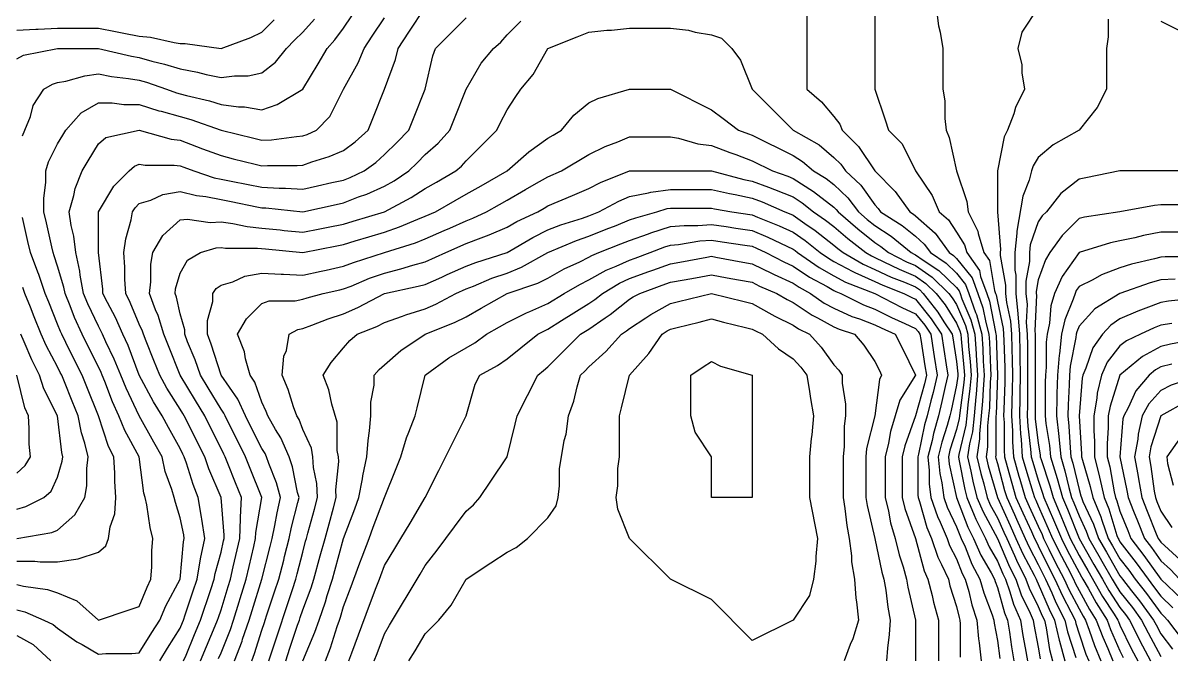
# Model space of a CAD drawing. Header units: inches. Extents: x 794995 to 811195, y 2485918 to 2508058.
# Drawn here: x 806880 to 807723, y 2498673 to 2499137 of the extents above; entities that cross this region are included whole.
import ezdxf

# ---------------------------------------------------------------- set-up
doc = ezdxf.new("R2010")
doc.units = ezdxf.units.IN
doc.header["$MEASUREMENT"] = 0
doc.layers.add('contour', color=7, linetype='Continuous')

msp = doc.modelspace()

# ---------------------------------------------------------------- linework, layer by layer
at = {"layer": 'contour'}
for points in [[(807505.16, 2499178.36), (807505.16, 2499088.36), (807512.66, 2499065.86), (807515.16, 2499058.36), (807525.16, 2499048.36), (807535.16, 2499028.36), (807547.16, 2499010.36), (807552.3, 2498998.36), (807559.16, 2498992.36), (807565.16, 2498983.36), (807570.97, 2498974.17), (807572.66, 2498968.36), (807581.99, 2498955.19), (807582.74, 2498950.77), (807587.33, 2498938.36), (807589.35, 2498932.56), (807593.73, 2498909.79), (807594.12, 2498908.36), (807594.19, 2498907.39), (807595.16, 2498878.36), (807594.18, 2498849.34), (807594.09, 2498848.36), (807593.96, 2498847.16), (807593.96, 2498819.56), (807593.79, 2498818.36), (807594.05, 2498817.25), (807595.16, 2498813.36), (807600.42, 2498793.62), (807601.98, 2498788.36), (807607.66, 2498775.86), (807609.22, 2498772.42), (807615.61, 2498758.36), (807618.6, 2498751.8), (807625.16, 2498739.27), (807628.74, 2498731.94), (807630.61, 2498728.36), (807635.16, 2498718.36), (807638.16, 2498711.36), (807644.66, 2498698.36), (807646.59, 2498689.79), (807652.76, 2498670.76)], [(806875.16, 2498705.86), (806881.16, 2498704.36), (806895.16, 2498698.36), (806902, 2498695.2), (806905.16, 2498692.36), (806919.28, 2498682.48), (806923.16, 2498680.36), (806935.16, 2498673.36), (806940.61, 2498673.82), (806959.7, 2498673.82), (806965.16, 2498674.36), (806974.39, 2498689.13), (806980.16, 2498698.36), (806984.72, 2498708.8), (806995.16, 2498728.36), (806997.66, 2498755.86), (806998.16, 2498758.36), (806997.77, 2498760.97), (806995.16, 2498773.36), (806991.63, 2498784.83), (806990.87, 2498788.36), (806989.16, 2498794.36), (806984.25, 2498807.45), (806981.83, 2498818.36), (806975.87, 2498829.08), (806965.16, 2498848.36), (806955.48, 2498868.68), (806951.52, 2498878.36), (806946.77, 2498889.97), (806940.61, 2498902.91), (806938.16, 2498908.36), (806937.23, 2498910.43), (806935.16, 2498914.36), (806927.42, 2498930.62), (806924.25, 2498938.36), (806921.83, 2498951.7), (806921.52, 2498954.72), (806918.49, 2498968.36), (806917.16, 2498980.36), (806915.16, 2498988.36), (806913.73, 2498998.36), (806917.16, 2499010.36), (806918.02, 2499015.5), (806923.16, 2499028.36), (806927.66, 2499035.86), (806935.16, 2499048.36), (806940.61, 2499052.91), (806965.16, 2499058.36), (806988.49, 2499051.69), (806995.16, 2499050.86), (807007.16, 2499046.36), (807011.52, 2499044.72), (807025.16, 2499039.61), (807034.16, 2499037.36), (807050.16, 2499033.36), (807055.16, 2499032.11), (807059.16, 2499032.36), (807081.16, 2499032.36), (807085.16, 2499032.65), (807091.83, 2499035.03), (807104.57, 2499038.95), (807115.16, 2499043.36), (807123.73, 2499049.79), (807133.16, 2499058.36), (807136.59, 2499066.93), (807145.16, 2499088.36), (807153.16, 2499110.36), (807155.16, 2499118.36), (807163.16, 2499130.36), (807175.16, 2499148.36)], [(807455.16, 2499148.36), (807455.16, 2499088.36), (807465.93, 2499079.13), (807475.16, 2499068.36), (807479.45, 2499062.65), (807481.16, 2499058.36), (807493.16, 2499046.36), (807505.16, 2499028.36), (807520.16, 2499013.36), (807530.87, 2498998.36), (807533.49, 2498996.7), (807535.16, 2498995.36), (807549.37, 2498982.57), (807559.7, 2498968.36), (807562.98, 2498966.18), (807565.16, 2498964.08), (807576.59, 2498949.79), (807580.81, 2498938.36), (807584.51, 2498927.72), (807586.59, 2498916.93), (807588.95, 2498908.36), (807589.35, 2498902.56), (807589.99, 2498883.53), (807590.32, 2498878.36), (807589.9, 2498873.1), (807589.26, 2498854.26), (807588.73, 2498848.36), (807587.96, 2498841.16), (807587.96, 2498825.56), (807586.98, 2498818.36), (807588.49, 2498811.69), (807595.16, 2498788.36), (807604.53, 2498767.74), (807608.79, 2498758.36), (807613.91, 2498747.11), (807622.16, 2498731.36), (807623.66, 2498728.36), (807624.05, 2498727.25), (807625.16, 2498725.03), (807633.16, 2498706.36), (807637.16, 2498698.36), (807640.46, 2498683.67), (807640.76, 2498682.76), (807644.57, 2498668.36)], [(807550.16, 2499148.36), (807551.83, 2499135.03), (807553.16, 2499130.36), (807555.16, 2499118.36), (807555.16, 2499088.36), (807556.59, 2499079.79), (807556.59, 2499066.93), (807557.66, 2499058.36), (807559.7, 2499052.91), (807565.16, 2499028.36), (807572.66, 2499005.86), (807573.73, 2498998.36), (807580.87, 2498984.08), (807581.04, 2498982.48), (807585.16, 2498968.36), (807589.31, 2498962.51), (807593.09, 2498940.43), (807593.86, 2498938.36), (807594.19, 2498937.39), (807595.16, 2498932.36), (807599.45, 2498912.65), (807599.77, 2498908.36), (807599.86, 2498903.66), (807600.61, 2498883.82), (807600.71, 2498878.36), (807600.61, 2498872.91), (807599.86, 2498853.07), (807599.77, 2498848.36), (807600.06, 2498843.46), (807600.06, 2498823.26), (807600.38, 2498818.36), (807602.43, 2498811.09), (807605.69, 2498798.89), (807608.79, 2498788.36), (807613.91, 2498777.11), (807620.16, 2498763.36), (807622.43, 2498758.36), (807623.28, 2498756.49), (807625.16, 2498752.91), (807633.22, 2498736.42), (807637.43, 2498728.36), (807642.97, 2498716.17), (807649.16, 2498704.36), (807652.16, 2498698.36), (807652.71, 2498695.91), (807655.16, 2498688.36), (807660.16, 2498673.36), (807662.22, 2498668.36)], [(807625.16, 2499148.36), (807613.16, 2499130.36), (807610.16, 2499118.36), (807613.16, 2499106.36), (807613.16, 2499100.36), (807615.16, 2499088.36), (807608.49, 2499075.03), (807607.16, 2499070.36), (807602.66, 2499058.36), (807600.16, 2499053.36), (807595.16, 2499028.36), (807595.16, 2498998.36), (807597.56, 2498970.76), (807597.3, 2498968.36), (807597.3, 2498966.22), (807601.16, 2498944.36), (807601.16, 2498938.36), (807601.83, 2498931.69), (807604.8, 2498918), (807605.54, 2498908.36), (807605.75, 2498897.77), (807606.07, 2498889.27), (807606.27, 2498878.36), (807606.07, 2498867.45), (807605.75, 2498858.95), (807605.54, 2498848.36), (807606.18, 2498837.34), (807606.18, 2498829.38), (807606.9, 2498818.36), (807610.92, 2498804.12), (807611.61, 2498801.91), (807615.61, 2498788.36), (807618.6, 2498781.8), (807625.16, 2498767.36), (807627.93, 2498761.13), (807629.07, 2498758.36), (807632.98, 2498750.54), (807637.7, 2498740.9), (807644.25, 2498728.36), (807647.66, 2498720.86), (807655.16, 2498706.54), (807658.06, 2498701.26), (807659.9, 2498698.36), (807662.66, 2498690.86), (807666.41, 2498679.61), (807671.04, 2498668.36)], [(806875.16, 2498724.61), (806880.16, 2498723.36), (806897.66, 2498720.86), (806905.16, 2498718.36), (806919.28, 2498712.48), (806935.16, 2498698.36), (806957.66, 2498705.86), (806965.16, 2498708.36), (806970.87, 2498722.65), (806973.73, 2498728.36), (806974.39, 2498737.59), (806974.39, 2498749.13), (806975.16, 2498758.36), (806973.16, 2498766.36), (806970.61, 2498782.91), (806969.45, 2498788.36), (806968.49, 2498791.69), (806965.16, 2498818.36), (806954.45, 2498837.65), (806950.16, 2498848.36), (806945.5, 2498858.71), (806939.77, 2498873.75), (806937.89, 2498878.36), (806937.09, 2498880.3), (806935.16, 2498884.36), (806927.16, 2498900.36), (806923.16, 2498908.36), (806917.57, 2498920.77), (806914.39, 2498929.13), (806910.61, 2498938.36), (806909.77, 2498942.98), (806905.16, 2498958.36), (806902.76, 2498965.96), (806901.83, 2498968.36), (806900.87, 2498972.65), (806896.98, 2498990.18), (806895.16, 2498998.36), (806895.16, 2499008.36), (806896.59, 2499019.79), (806896.59, 2499028.36), (806898.49, 2499035.03), (806905.16, 2499048.36), (806908.91, 2499054.61), (806911.16, 2499058.36), (806922.53, 2499070.99), (806935.16, 2499078.36), (806945.16, 2499078.36), (806953.91, 2499077.11), (806965.16, 2499077.11), (806979.44, 2499072.65), (806981.31, 2499072.21), (806995.16, 2499068.36), (807002.98, 2499066.19), (807025.16, 2499058.36), (807049.16, 2499052.36), (807055.16, 2499050.86), (807062.22, 2499051.3), (807080.54, 2499053.75), (807085.16, 2499054.08), (807088.32, 2499055.2), (807095.16, 2499058.36), (807105.16, 2499068.36), (807115.16, 2499088.36), (807125.75, 2499107.77), (807130.16, 2499118.36), (807136.16, 2499127.36), (807145.16, 2499140.86)], [(806875.16, 2499110.86), (806880.16, 2499113.36), (806905.16, 2499118.36), (806935.16, 2499118.36), (806959.44, 2499112.65), (806965.16, 2499111.69), (806974.39, 2499109.13), (806983.73, 2499106.93), (806995.16, 2499103.36), (807007.79, 2499100.99), (807014.25, 2499099.27), (807025.16, 2499096.93), (807035.16, 2499098.36), (807045.16, 2499098.36), (807055.16, 2499100.36), (807065.16, 2499108.36), (807073.16, 2499118.36), (807079.16, 2499124.36), (807085.16, 2499130.36), (807093.73, 2499139.79)], [(806875.16, 2499131.7), (806889.28, 2499132.48), (806890.87, 2499132.65), (806905.16, 2499133.36), (806935.16, 2499133.36), (806947.66, 2499130.86), (806953.91, 2499129.61), (806965.16, 2499127.36), (806973.34, 2499126.54), (806990.87, 2499122.65), (806995.16, 2499122.11), (806998.91, 2499122.11), (807025.16, 2499118.36), (807047.16, 2499126.36), (807055.16, 2499130.36), (807064.16, 2499139.36)], [(806879.45, 2499054.08), (806881.16, 2499058.36), (806885.16, 2499068.36), (806887.16, 2499076.36), (806895.16, 2499088.36), (806901.41, 2499092.11), (806905.16, 2499093.36), (806911.16, 2499094.36), (806925.16, 2499098.36), (806935.16, 2499099.61), (806944.63, 2499097.84), (806957.16, 2499096.36), (806965.16, 2499095.03), (806970.38, 2499093.58), (806985.16, 2499088.36), (806992.55, 2499085.75), (806995.16, 2499085.03), (806999.77, 2499083.75), (807016.59, 2499079.79), (807025.16, 2499077.11), (807038.02, 2499075.5), (807042.3, 2499075.5), (807055.16, 2499073.36), (807066.41, 2499077.11), (807085.16, 2499088.36), (807096.41, 2499107.11), (807103.16, 2499118.36), (807108.84, 2499124.68), (807115.16, 2499133.36), (807121.16, 2499142.36)], [(806980.16, 2498668.36), (806985.93, 2498677.59), (806995.16, 2498692.36), (806996.92, 2498696.6), (806997.66, 2498698.36), (806998.91, 2498702.11), (807004.53, 2498718.99), (807007.66, 2498728.36), (807010.16, 2498743.36), (807013.16, 2498758.36), (807011.04, 2498772.48), (807010.87, 2498774.08), (807008.49, 2498788.36), (807004.76, 2498797.96), (806999.77, 2498813.75), (806998.16, 2498818.36), (806997.16, 2498820.36), (806995.16, 2498824.36), (806986.59, 2498839.79), (806981.83, 2498848.36), (806975.5, 2498858.71), (806965.16, 2498878.36), (806956.88, 2498900.09), (806953.16, 2498908.36), (806947.57, 2498920.77), (806941.83, 2498931.69), (806938.49, 2498938.36), (806938.32, 2498941.52), (806935.16, 2498968.36), (806935.16, 2498998.36), (806946.41, 2499017.11), (806957.66, 2499028.36), (806961.63, 2499031.89), (806965.16, 2499033.36), (806969.45, 2499032.65), (806990.87, 2499032.65), (806995.16, 2499032.11), (806997.89, 2499031.09), (807005.16, 2499028.36), (807020.16, 2499023.36), (807025.16, 2499022.36), (807032.66, 2499020.86), (807045.16, 2499018.36), (807055.16, 2499016.36), (807067.79, 2499015.73), (807072.53, 2499015.73), (807085.16, 2499015.03), (807096.07, 2499017.45), (807106.59, 2499019.79), (807115.16, 2499021.69), (807119.96, 2499023.56), (807130.16, 2499028.36), (807138.84, 2499034.68), (807145.16, 2499040.36), (807154.16, 2499049.36), (807163.16, 2499058.36), (807166.59, 2499066.93), (807175.16, 2499088.36), (807180.61, 2499112.91), (807182.66, 2499118.36), (807205.16, 2499140.86)], [(807676.59, 2499139.79), (807676.59, 2499126.93), (807675.16, 2499118.36), (807675.16, 2499088.36), (807668.49, 2499075.03), (807655.16, 2499058.36), (807636.07, 2499047.45), (807625.16, 2499038.36), (807621.41, 2499032.11), (807620.16, 2499028.36), (807618.49, 2499021.69), (807613.73, 2499009.79), (807609.44, 2498984.08), (807609.56, 2498982.76), (807608.02, 2498968.36), (807608.02, 2498955.5), (807608.66, 2498951.86), (807608.66, 2498938.36), (807610.16, 2498923.36), (807611.31, 2498908.36), (807611.57, 2498894.78), (807611.57, 2498891.95), (807611.83, 2498878.36), (807611.57, 2498864.78), (807611.57, 2498861.95), (807611.31, 2498848.36), (807612.07, 2498835.27), (807612.6, 2498830.92), (807613.42, 2498818.36), (807616.01, 2498809.21), (807621.29, 2498792.23), (807622.43, 2498788.36), (807623.28, 2498786.49), (807625.16, 2498782.36), (807632.54, 2498765.75), (807635.59, 2498758.36), (807642.12, 2498745.32), (807646.59, 2498736.93), (807651.07, 2498728.36), (807652.35, 2498725.55), (807655.16, 2498720.18), (807662.9, 2498706.1), (807667.79, 2498698.36), (807672.47, 2498685.67), (807676.16, 2498677.36), (807679.87, 2498668.36)], [(806997.66, 2498668.36), (806999.45, 2498672.65), (807005.75, 2498687.77), (807010.16, 2498698.36), (807017.66, 2498720.86), (807020.16, 2498728.36), (807020.87, 2498732.65), (807025.16, 2498748.36), (807027.03, 2498756.49), (807027.47, 2498758.36), (807027.56, 2498760.76), (807025.16, 2498788.36), (807016.27, 2498809.47), (807013.16, 2498818.36), (807007.16, 2498830.36), (807001.16, 2498842.36), (806998.16, 2498848.36), (806997.03, 2498850.24), (806995.16, 2498853.36), (806985.48, 2498868.68), (806980.16, 2498878.36), (806975.87, 2498889.08), (806970.16, 2498903.36), (806968.16, 2498908.36), (806967.47, 2498910.67), (806965.16, 2498915.86), (806958.49, 2498931.69), (806955.16, 2498938.36), (806954.57, 2498948.95), (806954.57, 2498957.77), (806953.91, 2498968.36), (806955.16, 2498978.36), (806959.16, 2498992.36), (806960.16, 2498998.36), (806962.16, 2499001.36), (806965.16, 2499004.36), (806973.73, 2499006.93), (806982.53, 2499010.99), (806995.16, 2499013.36), (807007.16, 2499010.36), (807013.91, 2499009.61), (807025.16, 2499007.36), (807032.66, 2499005.86), (807051.41, 2499002.11), (807055.16, 2499001.36), (807058.02, 2499001.22), (807085.16, 2498998.36), (807109.7, 2499003.82), (807115.16, 2499005.03), (807126.07, 2499009.27), (807132.12, 2499011.4), (807145.16, 2499017.11), (807152.36, 2499021.16), (807163.16, 2499028.36), (807169.16, 2499034.36), (807175.16, 2499040.36), (807184.63, 2499048.89), (807193.16, 2499058.36), (807196.59, 2499066.93), (807205.16, 2499088.36), (807216.07, 2499107.45), (807225.16, 2499118.36), (807230.54, 2499122.98), (807235.16, 2499128.36), (807245.16, 2499138.36)], [(807010.16, 2498668.36), (807014.57, 2498678.95), (807020.87, 2498694.08), (807022.66, 2498698.36), (807023.28, 2498700.24), (807025.16, 2498705.86), (807030.45, 2498723.07), (807032.08, 2498728.36), (807034.16, 2498737.36), (807039.01, 2498758.36), (807039.56, 2498772.76), (807039.44, 2498774.08), (807040.16, 2498788.36), (807035.87, 2498799.08), (807030.16, 2498813.36), (807028.16, 2498818.36), (807027.16, 2498820.36), (807025.16, 2498824.36), (807017.16, 2498840.36), (807013.16, 2498848.36), (807006.41, 2498859.61), (806995.16, 2498878.36), (806986.59, 2498899.79), (806983.16, 2498908.36), (806979.01, 2498922.21), (806977.16, 2498926.36), (806972.66, 2498938.36), (806973.73, 2498946.93), (806973.73, 2498959.79), (806975.16, 2498968.36), (806982.53, 2498980.99), (806995.16, 2498992.36), (807000.61, 2498992.91), (807017.16, 2498990.36), (807025.16, 2498990.86), (807033.73, 2498989.79), (807044.25, 2498987.45), (807055.16, 2498986.36), (807068.49, 2498985.03), (807071.52, 2498984.72), (807085.16, 2498983.36), (807097.66, 2498985.86), (807103.91, 2498987.11), (807115.16, 2498989.36), (807122.08, 2498991.44), (807145.16, 2498998.36), (807164.72, 2499008.8), (807175.16, 2499015.5), (807183.34, 2499020.18), (807197.66, 2499028.36), (807201.63, 2499031.89), (807205.16, 2499035.86), (807227.66, 2499058.36), (807230.16, 2499063.36), (807235.16, 2499073.36), (807241.16, 2499082.36), (807245.16, 2499088.36), (807254.25, 2499099.27), (807265.16, 2499118.36), (807286.59, 2499126.93), (807295.16, 2499130.36), (807308.49, 2499131.7), (807311.83, 2499131.7), (807325.16, 2499133.36), (807355.16, 2499133.36), (807368.49, 2499131.7), (807373.16, 2499130.36), (807385.16, 2499128.36), (807392.66, 2499125.86), (807400.16, 2499118.36), (807406.59, 2499109.79), (807415.16, 2499088.36), (807445.16, 2499058.36), (807464.25, 2499047.45), (807475.16, 2499038.36), (807480.16, 2499033.36), (807483.73, 2499028.36), (807494.81, 2499018.02), (807505.16, 2499003.36), (807507.66, 2499000.86), (807509.45, 2498998.36), (807525.16, 2498988.36), (807535.16, 2498980.36), (807541.47, 2498974.68), (807546.07, 2498968.36), (807557.52, 2498960.72), (807565.16, 2498953.36), (807571.83, 2498945.03), (807574.29, 2498938.36), (807579.16, 2498924.36), (807579.75, 2498922.96), (807583.78, 2498908.36), (807584.51, 2498897.72), (807584.81, 2498888.71), (807585.48, 2498878.36), (807584.63, 2498867.83), (807584.34, 2498859.18), (807583.37, 2498848.36), (807581.96, 2498835.16), (807581.96, 2498831.56), (807580.16, 2498818.36), (807582.94, 2498806.14), (807585.16, 2498798.36), (807587.66, 2498788.36), (807589.9, 2498783.1), (807595.16, 2498773.36), (807599.85, 2498763.05), (807601.98, 2498758.36), (807607.66, 2498745.86), (807609.16, 2498742.36), (807616.16, 2498728.36), (807618.49, 2498721.69), (807625.16, 2498708.36), (807628.16, 2498701.36), (807629.66, 2498698.36), (807630.97, 2498692.56), (807633.53, 2498676.73), (807635.75, 2498668.36)], [(807715.16, 2499138.36), (807728.49, 2499131.7)], [(807023.39, 2498670.13), (807025.16, 2498674.36), (807032.02, 2498691.5), (807034.39, 2498698.36), (807038.49, 2498711.7), (807039.28, 2498714.24), (807043.62, 2498728.36), (807045.78, 2498737.74), (807049.16, 2498752.36), (807050.54, 2498758.36), (807050.71, 2498762.81), (807055.16, 2498788.36), (807046.59, 2498809.79), (807043.16, 2498818.36), (807037.16, 2498830.36), (807031.16, 2498842.36), (807028.16, 2498848.36), (807027.23, 2498850.43), (807025.16, 2498853.36), (807015.78, 2498868.99), (807010.16, 2498878.36), (807006.27, 2498889.47), (807000.61, 2498902.91), (806998.49, 2498908.36), (806998.49, 2498911.69), (806995.16, 2498923.36), (806992.43, 2498935.63), (806991.41, 2498938.36), (806991.83, 2498941.69), (806995.16, 2498953.36), (807000.61, 2498962.91), (807010.16, 2498968.36), (807021.63, 2498971.89), (807025.16, 2498972.11), (807028.49, 2498971.69), (807051.83, 2498971.69), (807057.89, 2498971.09), (807085.16, 2498968.36), (807110.16, 2498973.36), (807115.16, 2498974.36), (807123.73, 2498976.93), (807133.62, 2498979.9), (807145.16, 2498983.36), (807156.27, 2498987.25), (807169.7, 2498992.91), (807175.16, 2498995.03), (807182.66, 2498998.36), (807196.98, 2499006.54), (807205.16, 2499011.22), (807216.07, 2499017.45), (807235.16, 2499028.36), (807251.04, 2499042.48), (807265.16, 2499052.36), (807268.91, 2499054.61), (807275.16, 2499058.36), (807284.25, 2499069.27), (807295.16, 2499078.36), (807301.83, 2499081.69), (807325.16, 2499088.36), (807355.16, 2499088.36), (807385.16, 2499073.36), (807393.73, 2499066.93), (807405.16, 2499058.36), (807412.43, 2499055.63), (807415.16, 2499054.61), (807445.16, 2499039.61), (807452.08, 2499035.28), (807460.16, 2499028.36), (807469.53, 2499022.74), (807475.16, 2499018.36), (807485.44, 2499008.65), (807493.16, 2498998.36), (807499.58, 2498992.78), (807505.16, 2498988.36), (807517.16, 2498980.36), (807531.83, 2498968.36), (807534.05, 2498967.25), (807535.16, 2498966.78), (807540.61, 2498962.91), (807552.07, 2498955.27), (807565.16, 2498942.65), (807567.06, 2498940.27), (807567.77, 2498938.36), (807569.16, 2498934.36), (807575.7, 2498918.9), (807578.61, 2498908.36), (807579.6, 2498893.92), (807579.7, 2498892.91), (807580.64, 2498878.36), (807579.49, 2498864.03), (807579.28, 2498862.48), (807578.02, 2498848.36), (807576.77, 2498836.75), (807574.63, 2498827.84), (807573.34, 2498818.36), (807575.75, 2498807.77), (807577.16, 2498800.36), (807580.16, 2498788.36), (807584.63, 2498777.83), (807595.16, 2498758.36), (807604.16, 2498737.36), (807608.66, 2498728.36), (807612.94, 2498716.14), (807618.49, 2498705.03), (807621.41, 2498698.36), (807621.92, 2498695.12), (807625.16, 2498678.36), (807626.55, 2498669.76)], [(807035.16, 2498668.36), (807040.61, 2498682.91), (807041.04, 2498684.24), (807045.93, 2498698.36), (807048.1, 2498705.42), (807055.16, 2498728.36), (807061.16, 2498752.36), (807062.66, 2498758.36), (807064.63, 2498767.84), (807066.27, 2498777.25), (807068.79, 2498788.36), (807065.87, 2498799.08), (807060.16, 2498813.36), (807058.49, 2498818.36), (807057.47, 2498820.67), (807055.16, 2498824.36), (807047.16, 2498840.36), (807043.16, 2498848.36), (807037.57, 2498860.77), (807025.16, 2498878.36), (807017.96, 2498901.16), (807015.16, 2498908.36), (807015.16, 2498918.36), (807019.16, 2498932.36), (807019.16, 2498938.36), (807021.63, 2498941.89), (807025.16, 2498944.36), (807033.73, 2498946.93), (807042.53, 2498950.99), (807055.16, 2498953.36), (807069.28, 2498952.48), (807071.04, 2498952.48), (807085.16, 2498951.7), (807098.79, 2498954.72), (807102.3, 2498955.5), (807115.16, 2498958.36), (807122.36, 2498961.16), (807145.16, 2498968.36), (807167.96, 2498975.56), (807175.16, 2498978.36), (807189.01, 2498984.51), (807193.16, 2498986.36), (807205.16, 2498991.69), (807209.96, 2498993.56), (807220.16, 2498998.36), (807229.7, 2499003.82), (807235.16, 2499006.93), (807248.79, 2499014.72), (807255.16, 2499018.36), (807265.16, 2499024.08), (807275.16, 2499028.36), (807295.16, 2499040.36), (807307.16, 2499046.36), (807316.59, 2499049.79), (807325.16, 2499053.36), (807355.16, 2499053.36), (807361.16, 2499052.36), (807375.16, 2499048.36), (807385.16, 2499047.11), (807398.79, 2499042), (807403.16, 2499040.36), (807415.16, 2499035.86), (807430.16, 2499028.36), (807441.29, 2499024.49), (807445.16, 2499022.91), (807460.16, 2499013.36), (807475.16, 2499001.69), (807476.87, 2499000.08), (807478.16, 2498998.36), (807492.6, 2498985.8), (807505.16, 2498975.86), (807509.66, 2498972.86), (807515.16, 2498968.36), (807528.49, 2498961.69), (807535.16, 2498958.89), (807547.16, 2498950.36), (807559.53, 2498938.36), (807562, 2498935.2), (807565.16, 2498930.18), (807571.64, 2498914.85), (807573.44, 2498908.36), (807574.05, 2498899.47), (807575.16, 2498888.36), (807575.8, 2498878.36), (807575.01, 2498868.51), (807573.39, 2498856.6), (807572.66, 2498848.36), (807571.93, 2498841.59), (807566.74, 2498819.94), (807566.52, 2498818.36), (807566.92, 2498816.6), (807571.16, 2498794.36), (807572.66, 2498788.36), (807578.2, 2498775.32), (807579.28, 2498772.48), (807586.34, 2498758.36), (807589.04, 2498752.24), (807595.16, 2498741.7), (807599.16, 2498732.36), (807601.16, 2498728.36), (807604.39, 2498719.13), (807606.9, 2498710.1), (807612.03, 2498698.36), (807613.81, 2498687.01), (807615.56, 2498677.96), (807617.16, 2498668.36)], [(807047.66, 2498668.36), (807049.7, 2498673.82), (807055.16, 2498690.86), (807057.03, 2498696.49), (807057.66, 2498698.36), (807058.91, 2498702.11), (807064.53, 2498718.99), (807067.66, 2498728.36), (807071.16, 2498742.36), (807071.83, 2498745.03), (807075.16, 2498758.36), (807076.88, 2498766.64), (807081.63, 2498784.83), (807082.43, 2498788.36), (807081.41, 2498792.11), (807077.66, 2498810.86), (807075.16, 2498818.36), (807069.01, 2498832.21), (807065.16, 2498838.36), (807059.45, 2498848.36), (807058.32, 2498851.52), (807055.16, 2498858.36), (807049.94, 2498873.14), (807046.59, 2498878.36), (807043.16, 2498890.36), (807042.3, 2498895.5), (807037.16, 2498908.36), (807043.91, 2498919.61), (807055.16, 2498930.86), (807060.61, 2498932.91), (807079.7, 2498932.91), (807085.16, 2498934.08), (807088.32, 2498935.2), (807100.16, 2498938.36), (807112.43, 2498941.09), (807115.16, 2498941.69), (807120.61, 2498943.82), (807134.05, 2498949.47), (807145.16, 2498953.36), (807157.16, 2498956.36), (807165.93, 2498959.13), (807175.16, 2498961.69), (807190.16, 2498968.36), (807205.16, 2498975.03), (807216.07, 2498979.27), (807222.12, 2498981.4), (807235.16, 2498987.11), (807242.36, 2498991.16), (807257.66, 2498998.36), (807262.43, 2499001.09), (807265.16, 2499002.65), (807283.16, 2499010.36), (807295.16, 2499015.5), (807303.73, 2499019.79), (807325.16, 2499028.36), (807385.16, 2499028.36), (807408.95, 2499022.15), (807415.16, 2499020.86), (807427.16, 2499016.36), (807431.61, 2499014.81), (807445.16, 2499009.27), (807451.83, 2499005.03), (807460.16, 2498998.36), (807469, 2498992.21), (807475.16, 2498987.45), (807485.4, 2498978.61), (807498.49, 2498968.36), (807502.71, 2498965.91), (807505.16, 2498964.83), (807511.83, 2498961.69), (807522.94, 2498956.14), (807535.16, 2498950.99), (807542.54, 2498945.75), (807550.16, 2498938.36), (807556.74, 2498929.94), (807565.16, 2498916.54), (807567.59, 2498910.79), (807568.26, 2498908.36), (807568.49, 2498905.03), (807570.61, 2498883.82), (807570.97, 2498878.36), (807570.53, 2498872.99), (807567.51, 2498850.71), (807567.3, 2498848.36), (807567.09, 2498846.43), (807565.16, 2498838.36), (807560.36, 2498823.16), (807559.16, 2498818.36), (807559.7, 2498812.91), (807565.16, 2498788.36), (807573.39, 2498766.6), (807577.51, 2498758.36), (807582.91, 2498746.12), (807590.54, 2498732.98), (807593.02, 2498728.36), (807593.49, 2498726.7), (807595.16, 2498722.36), (807600.38, 2498703.58), (807602.66, 2498698.36), (807604.05, 2498689.47), (807605.44, 2498678.65), (807607.16, 2498668.36)], [(807775.16, 2499028.36), (807685.16, 2499028.36), (807660.16, 2499023.36), (807655.16, 2499022.36), (807641.83, 2499011.7), (807631.16, 2498998.36), (807628.16, 2498995.36), (807625.16, 2498990.86), (807619.35, 2498974.17), (807618.73, 2498968.36), (807618.73, 2498961.93), (807616.16, 2498947.36), (807616.16, 2498938.36), (807616.98, 2498930.18), (807616.41, 2498917.11), (807617.08, 2498908.36), (807617.23, 2498900.44), (807617.23, 2498886.29), (807617.38, 2498878.36), (807617.23, 2498870.44), (807617.23, 2498856.29), (807617.08, 2498848.36), (807617.52, 2498840.72), (807619.58, 2498823.94), (807619.94, 2498818.36), (807621.09, 2498814.29), (807625.16, 2498801.22), (807628.37, 2498791.58), (807629.25, 2498788.36), (807632.36, 2498781.16), (807637.16, 2498770.36), (807642.12, 2498758.36), (807646.46, 2498749.67), (807655.16, 2498733.36), (807656.98, 2498730.18), (807658.02, 2498728.36), (807661.83, 2498721.69), (807667.74, 2498710.94), (807675.69, 2498698.36), (807678.24, 2498691.44), (807685.16, 2498675.86), (807687.61, 2498670.81)], [(807060.16, 2498668.36), (807062.66, 2498675.86), (807077.66, 2498720.86), (807080.16, 2498728.36), (807081.16, 2498732.36), (807085.16, 2498748.36), (807087.3, 2498756.22), (807087.89, 2498758.36), (807088.91, 2498762.11), (807093.73, 2498779.79), (807096.07, 2498788.36), (807095.59, 2498798.8), (807093.16, 2498810.36), (807092.66, 2498818.36), (807091.47, 2498824.68), (807085.16, 2498838.36), (807082.43, 2498845.63), (807080.87, 2498848.36), (807078.49, 2498855.03), (807074.57, 2498867.77), (807070.16, 2498878.36), (807071.31, 2498892.21), (807073.16, 2498896.36), (807075.16, 2498908.36), (807081.63, 2498911.89), (807085.16, 2498912.65), (807091.83, 2498915.03), (807103.73, 2498919.79), (807115.16, 2498923.36), (807125.59, 2498927.93), (807145.16, 2498938.36), (807169.94, 2498943.58), (807175.16, 2498945.03), (807187.16, 2498950.36), (807191.31, 2498952.21), (807205.16, 2498958.36), (807212.36, 2498961.16), (807235.16, 2498968.36), (807254.05, 2498979.47), (807265.16, 2498985.03), (807274.76, 2498988.76), (807290.54, 2498993.75), (807295.16, 2498995.36), (807302.66, 2498998.36), (807317.33, 2499006.19), (807325.16, 2499009.61), (807339.01, 2499012.21), (807340.76, 2499012.76), (807355.16, 2499014.72), (807385.16, 2499014.72), (807398.49, 2499011.7), (807402.53, 2499010.99), (807415.16, 2499008.36), (807422.43, 2499005.63), (807439.16, 2498998.36), (807443.45, 2498996.65), (807445.16, 2498995.86), (807453.73, 2498989.79), (807461.31, 2498984.51), (807475.16, 2498973.82), (807478.08, 2498971.29), (807481.83, 2498968.36), (807496.59, 2498959.79), (807505.16, 2498956.01), (807517.16, 2498950.36), (807526.98, 2498946.54), (807535.16, 2498943.1), (807537.93, 2498941.13), (807540.78, 2498938.36), (807551.48, 2498924.68), (807555.93, 2498917.59), (807562, 2498908.36), (807562.43, 2498905.63), (807565.16, 2498888.36), (807566.07, 2498879.27), (807566.13, 2498878.36), (807566.05, 2498877.47), (807565.16, 2498870.86), (807561.16, 2498852.36), (807560.16, 2498848.36), (807558.24, 2498841.44), (807554.36, 2498829.16), (807551.66, 2498818.36), (807552.89, 2498806.09), (807554.45, 2498799.08), (807555.78, 2498788.36), (807558.18, 2498781.38), (807565.16, 2498766.93), (807567.51, 2498760.71), (807568.69, 2498758.36), (807571.47, 2498752.05), (807576.32, 2498739.52), (807582.3, 2498728.36), (807585.16, 2498718.36), (807591.41, 2498702.11), (807592.66, 2498698.36), (807592.85, 2498696.05), (807595.16, 2498683.36), (807596.87, 2498670.08)], [(807072.66, 2498668.36), (807075.78, 2498677.74), (807081.41, 2498694.61), (807082.66, 2498698.36), (807083.28, 2498700.24), (807085.16, 2498705.86), (807091.37, 2498722.15), (807093.34, 2498728.36), (807098.02, 2498745.5), (807101.52, 2498758.36), (807104.45, 2498769.08), (807107.66, 2498780.86), (807109.7, 2498788.36), (807109.44, 2498794.08), (807111.63, 2498814.83), (807111.41, 2498818.36), (807110.54, 2498822.98), (807110.54, 2498843.75), (807106.59, 2498856.93), (807104.25, 2498867.45), (807100.16, 2498878.36), (807105.93, 2498887.59), (807115.16, 2498898.36), (807119.77, 2498903.75), (807125.16, 2498908.36), (807139.44, 2498914.08), (807145.16, 2498916.93), (807158.49, 2498921.7), (807160.87, 2498922.65), (807175.16, 2498927.11), (807182.98, 2498930.54), (807197.66, 2498938.36), (807205.16, 2498941.69), (807210.61, 2498943.82), (807224.05, 2498949.47), (807235.16, 2498953.36), (807245.87, 2498957.65), (807265.16, 2498968.36), (807286.27, 2498977.25), (807295.16, 2498980.36), (807308.02, 2498985.5), (807315.16, 2498988.36), (807325.16, 2498992.36), (807329.6, 2498993.92), (807345.16, 2498998.36), (807352.76, 2499000.76), (807355.16, 2499001.09), (807385.16, 2499001.09), (807387.38, 2499000.58), (807400.16, 2498998.36), (807415.16, 2498996.05), (807419.16, 2498994.36), (807434.87, 2498988.08), (807445.16, 2498983.36), (807453.94, 2498977.14), (807465.16, 2498968.36), (807471.07, 2498964.27), (807475.16, 2498961.93), (807489.01, 2498954.51), (807490.46, 2498953.67), (807505.16, 2498947.19), (807511.16, 2498944.36), (807526.59, 2498938.36), (807532.23, 2498935.43), (807535.16, 2498934.08), (807546.59, 2498919.79), (807554.11, 2498908.36), (807557.66, 2498885.86), (807558.84, 2498878.36), (807556.88, 2498870.09), (807554.49, 2498859.03), (807551.83, 2498848.36), (807548.2, 2498835.32), (807547.16, 2498830.36), (807544.16, 2498818.36), (807545.16, 2498808.36), (807545.16, 2498798.36), (807546.41, 2498788.36), (807551.21, 2498774.41), (807553.16, 2498770.36), (807558.24, 2498758.36), (807560.02, 2498753.22), (807565.16, 2498743.36), (807569.34, 2498732.55), (807571.59, 2498728.36), (807574.16, 2498719.36), (807576.41, 2498709.61), (807580.16, 2498698.36), (807581.31, 2498684.51), (807581.83, 2498681.7), (807583.16, 2498668.36)], [(807775.16, 2499003.36), (807715.16, 2499003.36), (807710.54, 2499002.98), (807685.16, 2498998.36), (807659.16, 2498994.36), (807655.16, 2498993.36), (807642.66, 2498980.86), (807633.73, 2498968.36), (807630.38, 2498963.14), (807625.16, 2498948.36), (807623.66, 2498939.86), (807623.66, 2498938.36), (807623.79, 2498937), (807622.66, 2498910.86), (807622.85, 2498908.36), (807622.89, 2498906.1), (807622.89, 2498880.63), (807622.94, 2498878.36), (807622.89, 2498876.1), (807622.89, 2498850.63), (807622.85, 2498848.36), (807622.98, 2498846.18), (807625.16, 2498828.36), (807626.52, 2498819.72), (807626.66, 2498818.36), (807627.3, 2498816.22), (807633.73, 2498796.93), (807636.07, 2498788.36), (807641.83, 2498775.03), (807644.05, 2498769.47), (807648.64, 2498758.36), (807650.81, 2498754.01), (807655.16, 2498745.86), (807661.52, 2498734.73), (807672.43, 2498715.63), (807680.87, 2498702.65), (807683.58, 2498698.36), (807684.01, 2498697.21), (807685.16, 2498694.61), (807693.73, 2498676.93), (807698.28, 2498668.36)], [(806875.16, 2498741.7), (806888.49, 2498741.7), (806892.3, 2498741.22), (806905.16, 2498741.22), (806920.16, 2498743.36), (806935.16, 2498748.36), (806940.61, 2498752.91), (806942.66, 2498758.36), (806943.73, 2498766.93), (806947.16, 2498776.36), (806948.02, 2498788.36), (806947.16, 2498800.36), (806947.16, 2498806.36), (806946.41, 2498818.36), (806942.66, 2498825.86), (806935.16, 2498848.36), (806926.59, 2498869.79), (806923.16, 2498878.36), (806917.16, 2498890.36), (806911.16, 2498902.36), (806908.16, 2498908.36), (806907.23, 2498910.43), (806905.16, 2498915.86), (806898.73, 2498931.93), (806896.16, 2498938.36), (806891.31, 2498952.21), (806890.76, 2498953.96), (806885.16, 2498968.36), (806883.34, 2498976.54), (806879.45, 2498994.08)], [(807085.16, 2498668.36), (807094.05, 2498689.47), (807097.16, 2498698.36), (807101.83, 2498711.7), (807103.16, 2498716.36), (807106.98, 2498728.36), (807108.73, 2498734.79), (807115.16, 2498758.36), (807123.34, 2498780.18), (807126.41, 2498788.36), (807129.01, 2498802.21), (807129.28, 2498804.24), (807132.3, 2498818.36), (807133.16, 2498830.36), (807134.25, 2498837.45), (807135.16, 2498848.36), (807135.16, 2498858.36), (807137.66, 2498870.86), (807137.66, 2498878.36), (807141.16, 2498882.36), (807145.16, 2498885.86), (807157.16, 2498896.36), (807175.16, 2498908.36), (807196.59, 2498916.93), (807205.16, 2498921.22), (807216.07, 2498927.45), (807235.16, 2498938.36), (807257.66, 2498945.86), (807265.16, 2498949.61), (807277.16, 2498956.36), (807288.49, 2498961.69), (807295.16, 2498965.03), (807297.3, 2498966.22), (807302.66, 2498968.36), (807318.73, 2498974.79), (807325.16, 2498977.36), (807339.01, 2498982.21), (807340.68, 2498982.84), (807355.16, 2498987.45), (807365.16, 2498988.36), (807375.16, 2498988.36), (807385.16, 2498989.13), (807396.07, 2498987.45), (807403.16, 2498986.36), (807415.16, 2498984.51), (807426.51, 2498979.71), (807440.54, 2498972.98), (807445.16, 2498970.86), (807446.62, 2498969.82), (807448.49, 2498968.36), (807464.25, 2498957.45), (807475.16, 2498951.22), (807483.53, 2498946.73), (807505.16, 2498938.36), (807524.91, 2498928.12), (807535.16, 2498923.36), (807541.83, 2498915.03), (807546.21, 2498908.36), (807548.28, 2498895.24), (807548.79, 2498892), (807550.95, 2498878.36), (807547.92, 2498865.6), (807546.27, 2498859.47), (807543.49, 2498848.36), (807541.68, 2498841.84), (807537.16, 2498820.36), (807536.66, 2498818.36), (807536.83, 2498816.7), (807536.83, 2498790.03), (807537.03, 2498788.36), (807538.02, 2498785.5), (807543.27, 2498766.47), (807546.7, 2498758.36), (807551.44, 2498744.65), (807554.25, 2498739.27), (807559.16, 2498728.36), (807560.36, 2498723.56), (807565.16, 2498708.36), (807567.03, 2498700.24), (807567.66, 2498698.36), (807567.89, 2498695.63), (807567.89, 2498671.09)], [(807745.16, 2498983.36), (807715.16, 2498983.36), (807702.53, 2498980.99), (807696.07, 2498979.27), (807685.16, 2498976.93), (807678.1, 2498975.42), (807655.16, 2498968.36), (807642.74, 2498950.77), (807637.16, 2498938.36), (807634.39, 2498929.13), (807633.34, 2498916.54), (807631.59, 2498908.36), (807630.97, 2498902.56), (807630.97, 2498884.17), (807630.45, 2498878.36), (807630.3, 2498873.22), (807630.3, 2498853.5), (807630.16, 2498848.36), (807630.78, 2498842.74), (807633.34, 2498826.54), (807634.16, 2498818.36), (807638.02, 2498805.5), (807639.09, 2498802.29), (807642.89, 2498788.36), (807646.59, 2498779.79), (807655.16, 2498758.36), (807666.07, 2498739.27), (807672.3, 2498728.36), (807676.98, 2498720.18), (807685.16, 2498707.59), (807689.23, 2498702.43), (807692.22, 2498698.36), (807699.28, 2498684.24), (807699.85, 2498683.06), (807707.66, 2498668.36)], [(807101.83, 2498668.36), (807105.56, 2498677.96), (807110.54, 2498693.75), (807112.16, 2498698.36), (807112.94, 2498700.58), (807115.16, 2498708.36), (807120.61, 2498722.91), (807122.66, 2498728.36), (807127.16, 2498740.36), (807128.79, 2498744.72), (807133.91, 2498758.36), (807136.98, 2498766.54), (807145.16, 2498788.36), (807153.73, 2498809.79), (807157.16, 2498818.36), (807161.31, 2498832.21), (807163.16, 2498836.36), (807167.66, 2498848.36), (807169.16, 2498854.36), (807175.16, 2498878.36), (807192.53, 2498890.99), (807205.16, 2498898.36), (807211.47, 2498902.05), (807220.16, 2498908.36), (807229.7, 2498913.82), (807235.16, 2498916.93), (807249.44, 2498924.08), (807251.83, 2498925.03), (807265.16, 2498930.86), (807277.16, 2498938.36), (807288.49, 2498945.03), (807295.16, 2498948.36), (807308.02, 2498955.5), (807315.16, 2498958.36), (807325.16, 2498962.91), (807329.16, 2498964.36), (807340.16, 2498968.36), (807351.02, 2498972.5), (807355.16, 2498973.82), (807361.16, 2498974.36), (807376.59, 2498976.93), (807385.16, 2498977.59), (807393.16, 2498976.36), (807409.7, 2498973.82), (807415.16, 2498972.98), (807418.4, 2498971.6), (807425.16, 2498968.36), (807438.3, 2498961.5), (807445.16, 2498958.36), (807457.16, 2498950.36), (807470.16, 2498943.36), (807475.16, 2498940.5), (807476.55, 2498939.76), (807480.16, 2498938.36), (807496.83, 2498930.03), (807505.16, 2498926.82), (807517.47, 2498920.67), (807527.16, 2498916.36), (807535.16, 2498912.65), (807537.06, 2498910.27), (807538.32, 2498908.36), (807538.91, 2498904.61), (807541.98, 2498885.18), (807543.05, 2498878.36), (807541.54, 2498871.98), (807535.16, 2498848.36), (807527.16, 2498826.36), (807525.16, 2498818.36), (807525.16, 2498788.36), (807527.16, 2498780.36), (807535.16, 2498758.36), (807541.37, 2498734.57), (807544.16, 2498728.36), (807547.16, 2498716.36), (807548.2, 2498711.4), (807551.83, 2498698.36), (807551.83, 2498668.36)], [(807118.91, 2498668.36), (807121.16, 2498674.36), (807126.07, 2498687.45), (807134.25, 2498709.27), (807139.16, 2498722.36), (807141.41, 2498728.36), (807142.43, 2498731.09), (807145.16, 2498738.36), (807152.66, 2498750.86), (807157.16, 2498758.36), (807163.91, 2498769.61), (807175.16, 2498788.36), (807185.16, 2498808.36), (807195.16, 2498828.36), (807205.16, 2498848.36), (807211.83, 2498871.69), (807215.16, 2498878.36), (807228.1, 2498885.42), (807235.16, 2498890.36), (807245.16, 2498898.36), (807257.66, 2498908.36), (807262.55, 2498910.97), (807265.16, 2498912.11), (807275.16, 2498918.36), (807295.16, 2498930.86), (807299.6, 2498933.92), (807305.16, 2498938.36), (807317.66, 2498945.86), (807325.16, 2498949.27), (807339.16, 2498954.36), (807342.3, 2498955.5), (807355.16, 2498960.18), (807362.08, 2498961.44), (807381.83, 2498965.03), (807385.16, 2498965.63), (807388.49, 2498965.03), (807408.24, 2498961.44), (807415.16, 2498960.18), (807429.7, 2498952.91), (807431.31, 2498952.21), (807445.16, 2498945.86), (807449.66, 2498942.86), (807458.02, 2498938.36), (807468.1, 2498931.3), (807475.16, 2498927.45), (807488.28, 2498921.49), (807493.91, 2498919.61), (807505.16, 2498915.28), (807509.77, 2498912.98), (807520.16, 2498908.36), (807525.16, 2498898.36), (807535.16, 2498878.36), (807523.62, 2498859.9), (807520.16, 2498848.36), (807516.7, 2498836.82), (807515.16, 2498828.36), (807512.66, 2498818.36), (807512.66, 2498788.36), (807515.16, 2498778.36), (807516.7, 2498769.9), (807520.16, 2498758.36), (807523.16, 2498746.36), (807525.93, 2498737.59), (807528.49, 2498728.36), (807529.44, 2498722.65), (807535.16, 2498698.36), (807535.16, 2498668.36)], [(807742, 2498965.2), (807718.32, 2498965.2), (807715.16, 2498965.03), (807710.54, 2498963.75), (807693.73, 2498959.79), (807685.16, 2498957.11), (807671.52, 2498952), (807665.16, 2498948.36), (807655.16, 2498943.36), (807653.09, 2498940.43), (807652.16, 2498938.36), (807650.87, 2498934.08), (807644.57, 2498918.95), (807642.3, 2498908.36), (807640.76, 2498893.96), (807640.56, 2498892.96), (807639.28, 2498878.36), (807638.87, 2498864.65), (807638.87, 2498862.08), (807638.49, 2498848.36), (807640.16, 2498833.36), (807641.66, 2498818.36), (807644.77, 2498807.98), (807647.66, 2498795.86), (807649.7, 2498788.36), (807651.35, 2498784.55), (807655.16, 2498775.03), (807660.42, 2498763.62), (807662.3, 2498758.36), (807670.61, 2498743.82), (807671.83, 2498741.7), (807679.44, 2498728.36), (807681.52, 2498724.72), (807685.16, 2498719.13), (807694.31, 2498707.51), (807701.04, 2498698.36), (807705.75, 2498688.95), (807715.16, 2498671.69)], [(807137.66, 2498668.36), (807139.7, 2498673.82), (807145.16, 2498688.36), (807148.91, 2498694.61), (807151.16, 2498698.36), (807169.16, 2498728.36), (807171.41, 2498732.11), (807175.16, 2498738.36), (807183.73, 2498749.79), (807190.16, 2498758.36), (807196.59, 2498766.93), (807205.16, 2498778.36), (807210.61, 2498782.91), (807215.16, 2498788.36), (807223.16, 2498800.36), (807235.16, 2498818.36), (807241.16, 2498842.36), (807242.66, 2498848.36), (807257.66, 2498878.36), (807261.83, 2498881.69), (807265.16, 2498884.36), (807277.16, 2498896.36), (807289.16, 2498908.36), (807295.16, 2498912.11), (807307.16, 2498920.36), (807310.76, 2498922.76), (807325.16, 2498934.08), (807327.77, 2498935.75), (807332.66, 2498938.36), (807349.16, 2498944.36), (807355.16, 2498946.54), (807365.16, 2498948.36), (807373.62, 2498949.9), (807385.16, 2498952), (807396.7, 2498949.9), (807405.16, 2498948.36), (807415.16, 2498946.54), (807420.61, 2498943.82), (807433.16, 2498938.36), (807440.71, 2498933.92), (807445.16, 2498931.69), (807459.16, 2498922.36), (807463.16, 2498920.36), (807475.16, 2498913.82), (807478.91, 2498912.11), (807490.16, 2498908.36), (807497.16, 2498900.36), (807505.16, 2498888.36), (807508.49, 2498881.69), (807510.16, 2498878.36), (807508.49, 2498875.03), (807505.16, 2498848.36), (807499.16, 2498824.36), (807498.49, 2498818.36), (807498.49, 2498788.36), (807499.44, 2498782.65), (807505.16, 2498758.36), (807510.38, 2498733.58), (807511.83, 2498728.36), (807513.16, 2498720.36), (807514.63, 2498707.84), (807516.41, 2498698.36), (807515.75, 2498687.77), (807514.39, 2498677.59), (807513.73, 2498668.36)], [(807725.75, 2498948.95), (807715.16, 2498948.36), (807707.33, 2498946.19), (807685.16, 2498938.36), (807666.59, 2498926.93), (807655.16, 2498914.36), (807653.39, 2498910.13), (807653.02, 2498908.36), (807652.76, 2498905.96), (807648.67, 2498884.85), (807648.1, 2498878.36), (807647.89, 2498871.09), (807647.05, 2498856.47), (807646.83, 2498848.36), (807647.66, 2498840.86), (807648.49, 2498825.03), (807649.16, 2498818.36), (807650.54, 2498813.75), (807655.16, 2498794.36), (807656.52, 2498789.72), (807656.83, 2498788.36), (807658.02, 2498785.5), (807665.69, 2498768.89), (807669.44, 2498758.36), (807675.16, 2498748.36), (807685.16, 2498730.86), (807686.25, 2498729.45), (807687.03, 2498728.36), (807693.73, 2498719.79), (807699.4, 2498712.6), (807709.87, 2498698.36), (807711.63, 2498694.83), (807715.16, 2498688.36), (807723.73, 2498676.93)], [(806875.16, 2498758.36), (806900.87, 2498762.65), (806905.16, 2498764.36), (806917.79, 2498775.73), (806925.16, 2498788.36), (806926.59, 2498796.93), (806926.59, 2498809.79), (806927.66, 2498818.36), (806925.16, 2498828.36), (806922.66, 2498835.86), (806920.16, 2498848.36), (806915.87, 2498859.08), (806910.16, 2498873.36), (806908.16, 2498878.36), (806907.16, 2498880.36), (806905.16, 2498884.36), (806896.88, 2498900.09), (806893.16, 2498908.36), (806888.02, 2498921.22), (806885.16, 2498928.36), (806881.16, 2498938.36), (806879.6, 2498942.81)], [(807163.16, 2498668.36), (807167.66, 2498675.86), (807175.16, 2498688.36), (807180.16, 2498693.36), (807185.16, 2498698.36), (807194.25, 2498709.27), (807205.16, 2498728.36), (807223.16, 2498740.36), (807235.16, 2498748.36), (807241.83, 2498751.69), (807250.16, 2498758.36), (807265.16, 2498773.36), (807271.16, 2498782.36), (807272.66, 2498788.36), (807273.73, 2498796.93), (807273.73, 2498809.79), (807275.16, 2498818.36), (807277.16, 2498830.36), (807278.49, 2498835.03), (807280.16, 2498848.36), (807284.25, 2498859.27), (807286.59, 2498869.79), (807289.16, 2498878.36), (807292.16, 2498881.36), (807295.16, 2498884.36), (807307.79, 2498895.73), (807319.16, 2498908.36), (807322.76, 2498910.76), (807325.16, 2498912.65), (807337.16, 2498920.36), (807340.76, 2498922.76), (807355.16, 2498930.86), (807361.16, 2498932.36), (807385.16, 2498938.36), (807409.16, 2498932.36), (807415.16, 2498930.86), (807429.56, 2498922.76), (807431.83, 2498921.7), (807445.16, 2498915.03), (807449.16, 2498912.36), (807457.16, 2498908.36), (807465.69, 2498898.89), (807475.16, 2498885.86), (807478.69, 2498881.89), (807481.16, 2498878.36), (807481.16, 2498872.36), (807483.73, 2498856.93), (807483.73, 2498848.36), (807482.66, 2498840.86), (807482.66, 2498825.86), (807481.83, 2498818.36), (807481.83, 2498788.36), (807483.16, 2498780.36), (807484.63, 2498767.84), (807486.41, 2498758.36), (807488.02, 2498745.5), (807488.02, 2498741.22), (807490.16, 2498728.36), (807491.31, 2498714.51), (807491.83, 2498711.7), (807493.16, 2498698.36), (807489.01, 2498684.51), (807487.16, 2498680.36), (807482.66, 2498668.36)], [(807741.63, 2498934.83), (807720.87, 2498932.65), (807715.16, 2498931.69), (807704.25, 2498927.45), (807698.2, 2498925.32), (807685.16, 2498919.61), (807678.49, 2498915.03), (807672.3, 2498908.36), (807665.16, 2498898.36), (807660.16, 2498883.36), (807657.89, 2498878.36), (807657.38, 2498876.14), (807655.16, 2498848.36), (807657.03, 2498820.24), (807657.03, 2498818.36), (807657.66, 2498815.86), (807663.34, 2498796.54), (807665.16, 2498788.36), (807671.04, 2498774.24), (807671.83, 2498771.7), (807676.59, 2498758.36), (807679.7, 2498752.91), (807685.16, 2498743.36), (807691.7, 2498734.91), (807696.41, 2498728.36), (807704.63, 2498717.83), (807715.16, 2498703.36), (807717.71, 2498700.91), (807720.16, 2498698.36), (807730.87, 2498684.08)], [(807723.16, 2498916.36), (807715.16, 2498915.03), (807710.36, 2498913.16), (807700.16, 2498908.36), (807689.96, 2498903.56), (807685.16, 2498899.79), (807675.78, 2498887.74), (807671.52, 2498878.36), (807668.49, 2498865.03), (807668.2, 2498861.4), (807665.87, 2498848.36), (807665.87, 2498837.65), (807666.41, 2498829.61), (807666.41, 2498818.36), (807670.16, 2498803.36), (807673.49, 2498788.36), (807676.92, 2498780.13), (807682.94, 2498760.58), (807683.73, 2498758.36), (807684.25, 2498757.45), (807685.16, 2498755.86), (807697.16, 2498740.36), (807705.78, 2498728.36), (807709.9, 2498723.1), (807715.16, 2498715.86), (807724.09, 2498707.3)], [(806875.16, 2498779.79), (806881.83, 2498781.69), (806895.16, 2498788.36), (806900.54, 2498792.98), (806905.16, 2498803.36), (806908.49, 2498815.03), (806908.91, 2498818.36), (806908.16, 2498821.36), (806905.16, 2498848.36), (806895.16, 2498868.36), (806891.83, 2498878.36), (806886.27, 2498889.47), (806880.61, 2498902.91), (806878.16, 2498908.36)], [(807741.63, 2498904.83), (807722.36, 2498901.16), (807715.16, 2498899.36), (807701.61, 2498891.91), (807685.16, 2498878.36), (807677.89, 2498855.63), (807676.59, 2498848.36), (807676.59, 2498839.79), (807675.78, 2498827.74), (807675.78, 2498818.36), (807677.66, 2498810.86), (807680.87, 2498792.65), (807681.83, 2498788.36), (807682.81, 2498786.01), (807685.16, 2498778.36), (807690.87, 2498764.08), (807693.16, 2498758.36), (807702.71, 2498745.91), (807715.16, 2498728.36), (807730.49, 2498713.69)], [(807723.16, 2498886.36), (807715.16, 2498884.36), (807711.29, 2498882.23), (807706.59, 2498878.36), (807696.7, 2498866.82), (807691.16, 2498854.36), (807687.89, 2498848.36), (807687.38, 2498846.14), (807685.16, 2498818.36), (807690.3, 2498793.5), (807691.16, 2498788.36), (807695.16, 2498778.36), (807698.02, 2498771.22), (807703.16, 2498758.36), (807708.37, 2498751.57), (807715.16, 2498742), (807722.3, 2498735.5), (807728.79, 2498728.36)], [(806875.16, 2498806.36), (806881.47, 2498812.05), (806885.16, 2498818.36), (806884.39, 2498827.59), (806884.39, 2498839.13), (806883.73, 2498848.36), (806881.16, 2498854.36), (806875.16, 2498878.36)], [(807745.16, 2498878.36), (807722.66, 2498870.86), (807715.16, 2498867.11), (807706.34, 2498857.19), (807701.52, 2498848.36), (807698.49, 2498835.03), (807698.2, 2498831.4), (807695.87, 2498818.36), (807698.2, 2498805.32), (807698.87, 2498802.08), (807701.16, 2498788.36), (807705.16, 2498778.36), (807711.83, 2498761.69), (807713.16, 2498758.36), (807714.03, 2498757.23), (807715.16, 2498755.63), (807729.44, 2498742.65)], [(807734.45, 2498859.08), (807715.16, 2498848.36), (807707.89, 2498825.63), (807706.59, 2498818.36), (807707.89, 2498811.09), (807710.36, 2498793.16), (807711.16, 2498788.36), (807712.3, 2498785.5), (807715.16, 2498778.36), (807723.16, 2498766.36)], [(807730.16, 2498833.36), (807719.45, 2498818.36), (807720.16, 2498813.36), (807724.16, 2498797.36)], [(806875.16, 2498687.11), (806887.16, 2498680.36), (806900.16, 2498668.36)]]:
    msp.add_lwpolyline(points, dxfattribs=at)
for points in [[(807445.16, 2498698.36), (807415.16, 2498683.36), (807385.16, 2498713.36), (807355.16, 2498728.36), (807325.16, 2498758.36), (807316.59, 2498779.79), (807315.16, 2498788.36), (807316.59, 2498796.93), (807316.59, 2498809.79), (807317.66, 2498818.36), (807317.66, 2498848.36), (807319.16, 2498854.36), (807325.16, 2498878.36), (807339.28, 2498894.24), (807349.16, 2498908.36), (807352.76, 2498910.76), (807355.16, 2498912.11), (807360.16, 2498913.36), (807376.16, 2498917.36), (807385.16, 2498919.61), (807394.16, 2498917.36), (807410.16, 2498913.36), (807415.16, 2498912.11), (807417.56, 2498910.76), (807422.66, 2498908.36), (807434.57, 2498897.77), (807445.16, 2498890.36), (807450.87, 2498884.08), (807455.16, 2498878.36), (807457.16, 2498866.36), (807458.02, 2498861.22), (807460.16, 2498848.36), (807459.01, 2498834.51), (807458.49, 2498831.7), (807457.16, 2498818.36), (807457.16, 2498788.36), (807463.16, 2498758.36), (807461.83, 2498745.03), (807461.83, 2498741.7), (807460.16, 2498728.36), (807457.16, 2498716.36)], [(807415.16, 2498788.36), (807385.16, 2498788.36), (807385.16, 2498818.36), (807373.16, 2498836.36), (807370.16, 2498848.36), (807370.16, 2498878.36), (807379.16, 2498884.36), (807385.16, 2498888.36), (807391.83, 2498885.03), (807415.16, 2498878.36)]]:
    msp.add_lwpolyline(points, close=True, dxfattribs=at)

doc.saveas('drawing.dxf')
